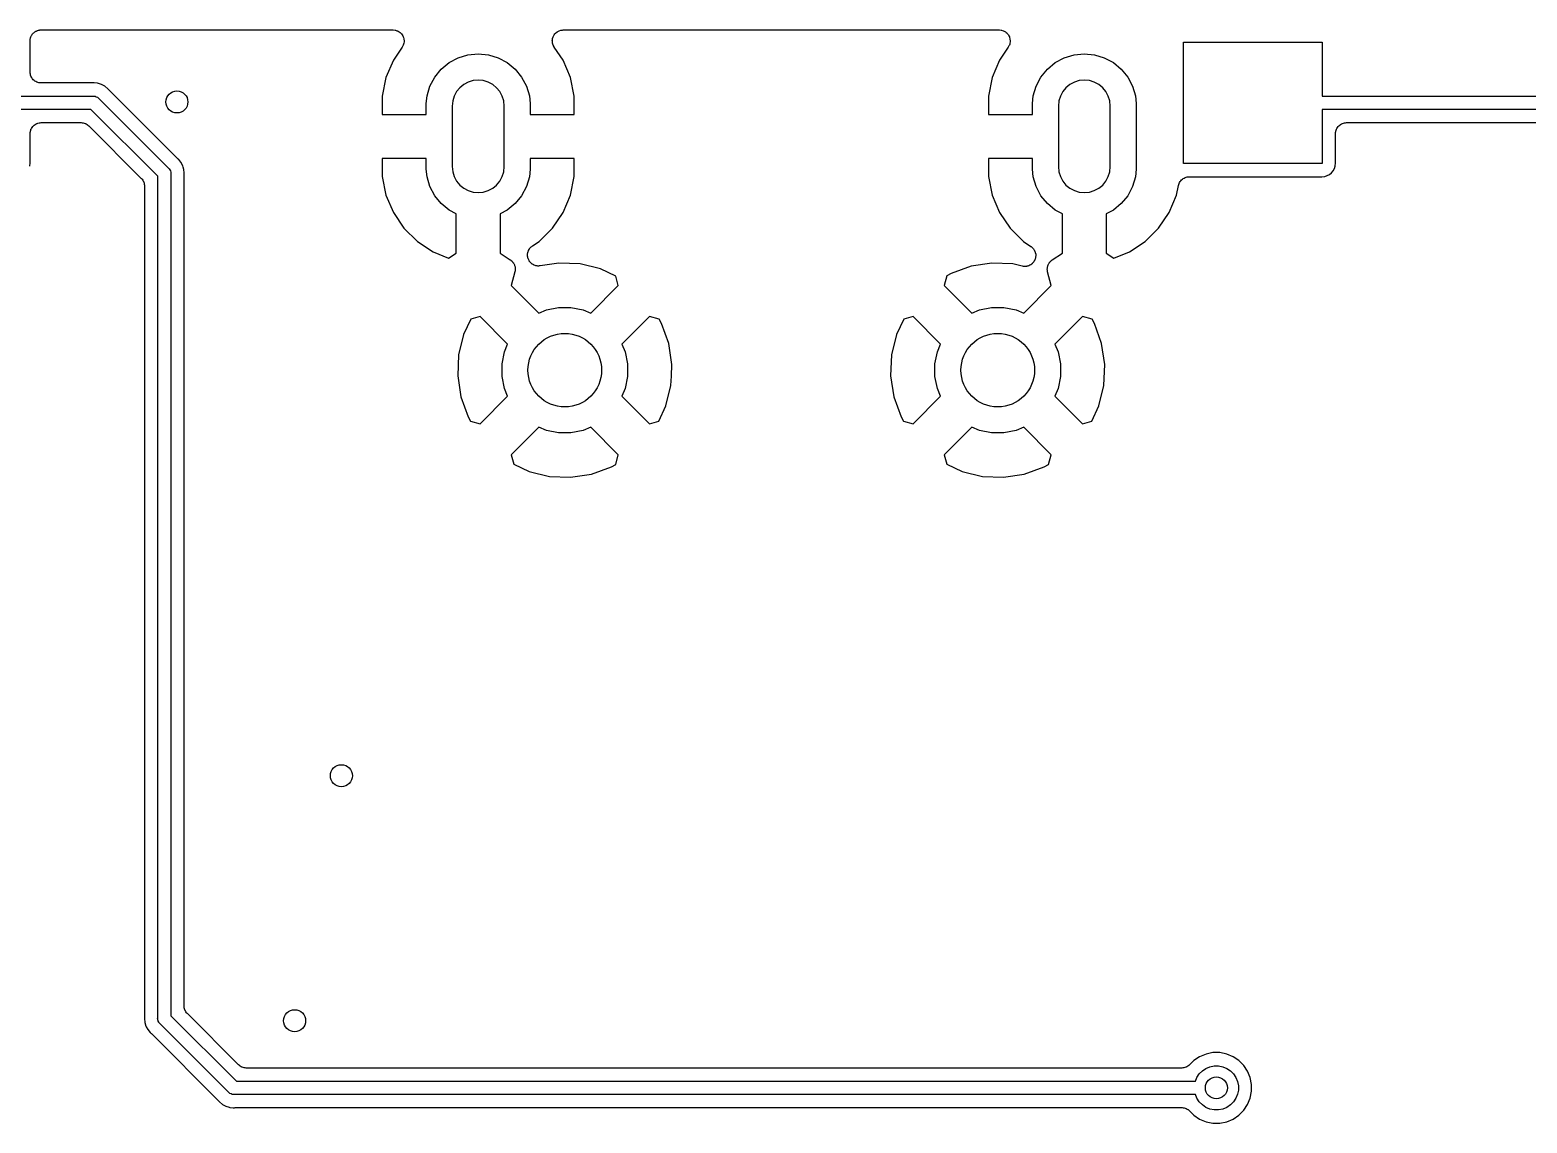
# Model space of a CAD drawing. Extents: x 98.9 to 141.5, y -118.8 to -76.2.
# Drawn here: x 113.4 to 130.69, y -88.83 to -76.21 of the extents above; entities that cross this region are included whole.
import ezdxf

# ---------------------------------------------------------------- set-up
doc = ezdxf.new("R2010")
doc.units = 0
doc.layers.add('BLACK', color=7, linetype='CONTINUOUS')

msp = doc.modelspace()

# ---------------------------------------------------------------- linework, layer by layer
at = {"layer": 'BLACK', "linetype": 'CONTINUOUS'}
for p, q in [((113.433, -76.2501), (113.436, -76.2456)), ((113.436, -76.2456), (113.442, -76.2415)), ((113.442, -76.2415), (113.446, -76.2368)), ((113.446, -76.2368), (113.451, -76.2336)), ((113.451, -76.2336), (113.456, -76.23)), ((113.456, -76.23), (113.462, -76.2269)), ((113.462, -76.2269), (113.467, -76.2232)), ((113.467, -76.2232), (113.472, -76.2211)), ((113.472, -76.2211), (113.478, -76.2183)), ((113.478, -76.2183), (113.484, -76.2164)), ((113.484, -76.2164), (113.49, -76.2139)), ((113.49, -76.2139), (113.496, -76.2129)), ((113.496, -76.2129), (113.501, -76.2112)), ((113.501, -76.2112), (113.508, -76.2105)), ((113.508, -76.2105), (113.514, -76.2093)), ((113.514, -76.2093), (113.52, -76.2093)), ((113.52, -76.2093), (113.526, -76.2088)), ((113.526, -76.2088), (117.592, -76.2088)), ((117.592, -76.2088), (117.594, -76.2088)), ((117.594, -76.2088), (117.615, -76.2112)), ((117.615, -76.2112), (117.618, -76.2115)), ((117.618, -76.2115), (117.618, -76.2115)), ((117.618, -76.2115), (117.618, -76.2115)), ((117.618, -76.2115), (117.636, -76.2173)), ((117.636, -76.2173), (117.642, -76.219)), ((117.642, -76.219), (117.642, -76.219)), ((117.642, -76.219), (117.642, -76.219)), ((117.642, -76.219), (117.651, -76.2241)), ((117.651, -76.2241), (117.663, -76.231)), ((117.663, -76.231), (117.663, -76.231)), ((117.663, -76.231), (117.663, -76.231)), ((117.663, -76.231), (117.672, -76.2385)), ((117.672, -76.2385), (117.682, -76.2469)), ((117.682, -76.2469), (117.682, -76.2469)), ((117.682, -76.2469), (117.682, -76.2469)), ((117.682, -76.2469), (117.689, -76.2555)), ((119.461, -76.2555), (119.469, -76.2456)), ((119.469, -76.2456), (119.488, -76.23)), ((119.488, -76.23), (119.509, -76.219)), ((119.488, -76.23), (119.488, -76.23)), ((119.488, -76.23), (119.488, -76.23)), ((119.509, -76.219), (119.51, -76.2183)), ((119.51, -76.2183), (119.529, -76.2127)), ((119.51, -76.2183), (119.51, -76.2183)), ((119.51, -76.2183), (119.51, -76.2183)), ((119.529, -76.2127), (119.534, -76.2112)), ((119.534, -76.2112), (119.549, -76.2097)), ((119.534, -76.2112), (119.534, -76.2112)), ((119.534, -76.2112), (119.534, -76.2112)), ((119.549, -76.2097), (119.558, -76.2088)), ((119.558, -76.2088), (124.592, -76.2088)), ((124.592, -76.2088), (124.594, -76.2088)), ((124.594, -76.2088), (124.615, -76.2112)), ((124.615, -76.2112), (124.618, -76.2115)), ((124.618, -76.2115), (124.618, -76.2115)), ((124.618, -76.2115), (124.618, -76.2115)), ((124.618, -76.2115), (124.636, -76.2173)), ((124.636, -76.2173), (124.642, -76.219)), ((124.642, -76.219), (124.642, -76.219)), ((124.642, -76.219), (124.642, -76.219)), ((124.642, -76.219), (124.651, -76.2241)), ((124.651, -76.2241), (124.663, -76.231)), ((124.663, -76.231), (124.663, -76.231)), ((124.663, -76.231), (124.663, -76.231)), ((124.663, -76.231), (124.672, -76.2385)), ((124.672, -76.2385), (124.682, -76.2469)), ((124.682, -76.2469), (124.682, -76.2469)), ((124.682, -76.2469), (124.682, -76.2469)), ((124.682, -76.2469), (124.689, -76.2555)), ((113.399, -76.3349), (113.4, -76.3283)), ((113.399, -76.3406), (113.399, -76.3349)), ((113.399, -76.3464), (113.399, -76.3406)), ((113.4, -76.3482), (113.399, -76.3464)), ((113.4, -76.3217), (113.401, -76.316)), ((113.4, -76.3283), (113.4, -76.3217)), ((113.4, -76.3562), (113.4, -76.3482)), ((113.4, -76.6944), (113.4, -76.3562)), ((113.401, -76.316), (113.402, -76.3102)), ((113.402, -76.3102), (113.404, -76.3039)), ((113.404, -76.3039), (113.405, -76.2974)), ((113.405, -76.2974), (113.407, -76.2921)), ((113.407, -76.2921), (113.409, -76.2865)), ((113.409, -76.2865), (113.412, -76.2807)), ((113.412, -76.2807), (113.415, -76.2746)), ((113.415, -76.2746), (113.418, -76.2698)), ((113.418, -76.2698), (113.421, -76.2647)), ((113.421, -76.2647), (113.425, -76.2596)), ((113.425, -76.2596), (113.429, -76.2542)), ((113.429, -76.2542), (113.433, -76.2501)), ((117.697, -76.4068), (117.595, -76.5582)), ((117.689, -76.2555), (117.698, -76.2662)), ((117.705, -76.3929), (117.697, -76.4068)), ((117.698, -76.2662), (117.698, -76.2662)), ((117.698, -76.2662), (117.698, -76.2662)), ((117.698, -76.2662), (117.703, -76.2762)), ((117.703, -76.2762), (117.709, -76.2882)), ((117.709, -76.385), (117.705, -76.3929)), ((117.709, -76.2882), (117.709, -76.2882)), ((117.709, -76.2882), (117.709, -76.2882)), ((117.709, -76.2882), (117.711, -76.2949)), ((117.713, -76.3724), (117.709, -76.385)), ((117.709, -76.385), (117.709, -76.385)), ((117.709, -76.385), (117.709, -76.385)), ((117.711, -76.2949), (117.716, -76.312)), ((117.716, -76.3613), (117.713, -76.3724)), ((117.716, -76.312), (117.719, -76.3366)), ((117.718, -76.3464), (117.716, -76.3613)), ((117.716, -76.3613), (117.716, -76.3613)), ((117.716, -76.3613), (117.716, -76.3613)), ((117.719, -76.3366), (117.718, -76.3464)), ((117.719, -76.3366), (117.719, -76.3366)), ((119.431, -76.3349), (119.432, -76.3234)), ((119.432, -76.3389), (119.431, -76.3349)), ((119.431, -76.3349), (119.431, -76.3349)), ((119.432, -76.3234), (119.434, -76.3102)), ((119.434, -76.3595), (119.432, -76.3389)), ((119.434, -76.3087), (119.441, -76.2882)), ((119.434, -76.3102), (119.434, -76.3087)), ((119.434, -76.3596), (119.434, -76.3595)), ((119.434, -76.3613), (119.434, -76.3596)), ((119.434, -76.3596), (119.434, -76.3596)), ((119.441, -76.3833), (119.434, -76.3613)), ((119.441, -76.2865), (119.448, -76.2745)), ((119.441, -76.2882), (119.441, -76.2865)), ((119.441, -76.2865), (119.441, -76.2865)), ((119.441, -76.2865), (119.441, -76.2865)), ((119.441, -76.385), (119.441, -76.3833)), ((119.441, -76.3833), (119.441, -76.3833)), ((119.441, -76.3833), (119.441, -76.3833)), ((119.452, -76.4053), (119.441, -76.385)), ((119.448, -76.2745), (119.453, -76.2647)), ((119.453, -76.4068), (119.452, -76.4053)), ((119.453, -76.2647), (119.461, -76.2555)), ((119.453, -76.2647), (119.453, -76.2647)), ((119.453, -76.2647), (119.453, -76.2647)), ((119.555, -76.5582), (119.453, -76.4068)), ((124.697, -76.4068), (124.595, -76.5582)), ((124.689, -76.2555), (124.698, -76.2662)), ((124.705, -76.3929), (124.697, -76.4068)), ((124.698, -76.2662), (124.698, -76.2662)), ((124.698, -76.2662), (124.698, -76.2662)), ((124.698, -76.2662), (124.703, -76.2762)), ((124.703, -76.2762), (124.709, -76.2882)), ((124.709, -76.385), (124.705, -76.3929)), ((124.709, -76.2882), (124.709, -76.2882)), ((124.709, -76.2882), (124.709, -76.2882)), ((124.709, -76.2882), (124.711, -76.2949)), ((124.713, -76.3724), (124.709, -76.385)), ((124.709, -76.385), (124.709, -76.385)), ((124.709, -76.385), (124.709, -76.385)), ((124.711, -76.2949), (124.716, -76.312)), ((124.716, -76.3613), (124.713, -76.3724)), ((124.716, -76.312), (124.719, -76.3366)), ((124.718, -76.3464), (124.716, -76.3613)), ((124.716, -76.3613), (124.716, -76.3613)), ((124.716, -76.3613), (124.716, -76.3613)), ((124.719, -76.3366), (124.718, -76.3464)), ((124.719, -76.3366), (124.719, -76.3366)), ((126.722, -77.75), (126.722, -76.35)), ((126.722, -76.35), (128.322, -76.35)), ((128.322, -76.35), (128.322, -76.9738)), ((117.595, -76.5582), (117.51, -76.7596)), ((118.149, -76.6612), (118.24, -76.5862)), ((118.24, -76.5862), (118.344, -76.5305)), ((118.344, -76.5305), (118.457, -76.4962)), ((118.457, -76.4962), (118.575, -76.4846)), ((118.575, -76.4846), (118.693, -76.4962)), ((118.693, -76.4962), (118.806, -76.5305)), ((118.806, -76.5305), (118.91, -76.5862)), ((118.91, -76.5862), (119.001, -76.6612)), ((119.64, -76.7596), (119.555, -76.5582)), ((124.595, -76.5582), (124.51, -76.7596)), ((125.149, -76.6612), (125.24, -76.5862)), ((125.24, -76.5862), (125.344, -76.5305)), ((125.344, -76.5305), (125.457, -76.4962)), ((125.457, -76.4962), (125.575, -76.4846)), ((125.575, -76.4846), (125.693, -76.4962)), ((125.693, -76.4962), (125.806, -76.5305)), ((125.806, -76.5305), (125.91, -76.5862)), ((125.91, -76.5862), (126.001, -76.6612)), ((113.402, -76.7063), (113.4, -76.6944)), ((113.403, -76.7182), (113.402, -76.7063)), ((113.403, -76.7186), (113.403, -76.7182)), ((113.403, -76.7191), (113.403, -76.7186)), ((113.406, -76.7305), (113.403, -76.7191)), ((113.41, -76.742), (113.406, -76.7305)), ((113.41, -76.7424), (113.41, -76.742)), ((113.41, -76.7428), (113.41, -76.7424)), ((113.416, -76.7533), (113.41, -76.7428)), ((113.421, -76.7639), (113.416, -76.7533)), ((113.421, -76.7643), (113.421, -76.7639)), ((113.422, -76.7647), (113.421, -76.7643)), ((113.429, -76.7739), (113.422, -76.7647)), ((117.51, -76.7596), (117.467, -76.9733)), ((118.018, -76.8568), (118.074, -76.7525)), ((118.074, -76.7525), (118.149, -76.6612)), ((119.001, -76.6612), (119.076, -76.7525)), ((119.076, -76.7525), (119.132, -76.8568)), ((119.683, -76.9733), (119.64, -76.7596)), ((124.51, -76.7596), (124.467, -76.9733)), ((125.018, -76.8568), (125.074, -76.7525)), ((125.074, -76.7525), (125.149, -76.6612)), ((126.001, -76.6612), (126.076, -76.7525)), ((126.076, -76.7525), (126.132, -76.8568)), ((113.437, -76.7833), (113.429, -76.7739)), ((113.437, -76.7835), (113.437, -76.7833)), ((113.437, -76.7839), (113.437, -76.7835)), ((113.446, -76.7915), (113.437, -76.7839)), ((113.456, -76.7992), (113.446, -76.7915)), ((113.456, -76.7994), (113.456, -76.7992)), ((113.456, -76.7997), (113.456, -76.7994)), ((113.467, -76.8054), (113.456, -76.7997)), ((113.477, -76.8111), (113.467, -76.8054)), ((113.478, -76.8113), (113.477, -76.8111)), ((113.478, -76.8115), (113.478, -76.8113)), ((113.49, -76.815), (113.478, -76.8115)), ((113.501, -76.8186), (113.49, -76.815)), ((113.501, -76.8187), (113.501, -76.8186)), ((113.502, -76.8188), (113.501, -76.8187)), ((113.514, -76.8201), (113.502, -76.8188)), ((113.526, -76.8214), (113.514, -76.8201)), ((113.527, -76.8214), (113.526, -76.8214)), ((113.526, -76.8214), (113.526, -76.8214)), ((113.526, -76.8214), (113.526, -76.8214)), ((113.526, -76.8214), (113.526, -76.8214)), ((114.118, -76.8214), (113.527, -76.8214)), ((114.123, -76.8209), (114.118, -76.8214)), ((114.128, -76.8209), (114.123, -76.8209)), ((114.13, -76.8208), (114.128, -76.8209)), ((114.135, -76.8203), (114.13, -76.8208)), ((114.14, -76.8208), (114.135, -76.8203)), ((114.18, -76.8247), (114.14, -76.8208)), ((114.14, -76.8208), (114.14, -76.8208)), ((114.223, -76.8378), (114.18, -76.8247)), ((114.263, -76.859), (114.223, -76.8378)), ((114.297, -76.8876), (114.263, -76.859)), ((114.301, -76.8915), (114.297, -76.8876)), ((114.304, -76.8953), (114.301, -76.8915)), ((114.308, -76.8994), (114.304, -76.8953)), ((114.309, -76.9007), (114.308, -76.8994)), ((115.062, -77.6542), (114.309, -76.9007)), ((117.984, -76.9699), (118.018, -76.8568)), ((118.326, -76.9208), (118.298, -76.9727)), ((118.363, -76.8754), (118.326, -76.9208)), ((118.408, -76.8381), (118.363, -76.8754)), ((118.46, -76.8103), (118.408, -76.8381)), ((118.516, -76.7933), (118.46, -76.8103)), ((118.575, -76.7875), (118.516, -76.7933)), ((118.634, -76.7933), (118.575, -76.7875)), ((118.69, -76.8103), (118.634, -76.7933)), ((118.742, -76.8381), (118.69, -76.8103)), ((118.787, -76.8754), (118.742, -76.8381)), ((118.824, -76.9208), (118.787, -76.8754)), ((118.852, -76.9727), (118.824, -76.9208)), ((119.132, -76.8568), (119.166, -76.9699)), ((124.984, -76.9699), (125.018, -76.8568)), ((125.326, -76.9208), (125.298, -76.9727)), ((125.363, -76.8754), (125.326, -76.9208)), ((125.408, -76.8381), (125.363, -76.8754)), ((125.46, -76.8103), (125.408, -76.8381)), ((125.516, -76.7933), (125.46, -76.8103)), ((125.575, -76.7875), (125.516, -76.7933)), ((125.634, -76.7933), (125.575, -76.7875)), ((125.69, -76.8103), (125.634, -76.7933)), ((125.742, -76.8381), (125.69, -76.8103)), ((125.787, -76.8754), (125.742, -76.8381)), ((125.824, -76.9208), (125.787, -76.8754)), ((125.852, -76.9727), (125.824, -76.9208)), ((126.132, -76.8568), (126.166, -76.9699)), ((113.247, -76.9738), (114.131, -76.9738)), ((114.131, -76.9738), (114.135, -76.9734)), ((114.135, -76.9734), (114.139, -76.9738)), ((114.139, -76.9738), (114.139, -76.9738)), ((114.139, -76.9738), (114.15, -76.9749)), ((114.15, -76.9749), (114.164, -76.9793)), ((114.164, -76.9793), (114.178, -76.9863)), ((114.178, -76.9863), (114.189, -76.9959)), ((114.189, -76.9959), (114.192, -76.9988)), ((114.192, -76.9988), (115.001, -77.8085)), ((117.467, -76.9733), (117.467, -77.1835)), ((117.975, -77.058), (117.984, -76.9699)), ((117.975, -77.1835), (117.975, -77.058)), ((118.281, -77.029), (118.275, -77.0875)), ((118.275, -77.0875), (118.275, -77.7875)), ((118.298, -76.9727), (118.281, -77.029)), ((118.869, -77.029), (118.852, -76.9727)), ((118.875, -77.0875), (118.869, -77.029)), ((118.875, -77.7875), (118.875, -77.0875)), ((119.166, -76.9699), (119.175, -77.058)), ((119.175, -77.058), (119.175, -77.1835)), ((119.683, -77.1835), (119.683, -76.9733)), ((124.467, -76.9733), (124.467, -77.1835)), ((124.975, -77.058), (124.984, -76.9699)), ((124.975, -77.1835), (124.975, -77.058)), ((125.281, -77.029), (125.275, -77.0875)), ((125.275, -77.0875), (125.275, -77.7875)), ((125.298, -76.9727), (125.281, -77.029)), ((125.869, -77.029), (125.852, -76.9727)), ((125.875, -77.0875), (125.869, -77.029)), ((125.875, -77.7875), (125.875, -77.0875)), ((126.166, -76.9699), (126.175, -77.058)), ((126.175, -77.058), (126.175, -77.817)), ((128.322, -76.9738), (133.922, -76.9738)), ((114.103, -77.1262), (113.247, -77.1262)), ((113.48, -77.2878), (113.491, -77.2845)), ((113.491, -77.2845), (113.503, -77.281)), ((113.503, -77.281), (113.504, -77.2809)), ((113.503, -77.281), (113.503, -77.281)), ((113.504, -77.2809), (113.515, -77.2798)), ((113.515, -77.2798), (113.527, -77.2786)), ((113.527, -77.2786), (113.988, -77.2786)), ((113.988, -77.2786), (113.988, -77.2786)), ((113.988, -77.2786), (113.988, -77.2786)), ((113.988, -77.2786), (113.988, -77.2786)), ((113.988, -77.2786), (113.989, -77.2786)), ((113.989, -77.2786), (114.001, -77.2799)), ((114.001, -77.2799), (114.013, -77.2811)), ((114.013, -77.2811), (114.013, -77.2813)), ((114.013, -77.2813), (114.014, -77.2814)), ((114.014, -77.2814), (114.025, -77.2849)), ((114.025, -77.2849), (114.037, -77.2884)), ((114.874, -77.8966), (114.103, -77.1262)), ((117.467, -77.1835), (117.975, -77.1835)), ((119.175, -77.1835), (119.683, -77.1835)), ((124.467, -77.1835), (124.975, -77.1835)), ((133.922, -77.1262), (128.322, -77.1262)), ((128.322, -77.1262), (128.322, -77.75)), ((128.556, -77.2878), (128.567, -77.2845)), ((128.567, -77.2845), (128.578, -77.281)), ((128.578, -77.281), (128.579, -77.281)), ((128.579, -77.2809), (128.591, -77.2798)), ((128.579, -77.281), (128.579, -77.2809)), ((128.591, -77.2798), (128.603, -77.2786)), ((128.603, -77.2786), (133.642, -77.2786)), ((113.4, -77.4038), (113.402, -77.3919)), ((113.4, -77.4047), (113.4, -77.4038)), ((113.4, -77.4056), (113.4, -77.4047)), ((113.4, -77.4047), (113.4, -77.4047)), ((113.4, -77.4047), (113.4, -77.4047)), ((113.4, -77.7438), (113.4, -77.4056)), ((113.402, -77.3919), (113.403, -77.3801)), ((113.403, -77.3792), (113.407, -77.3678)), ((113.403, -77.3796), (113.403, -77.3792)), ((113.403, -77.3801), (113.403, -77.3796)), ((113.407, -77.3678), (113.41, -77.3564)), ((113.41, -77.356), (113.411, -77.3556)), ((113.41, -77.3564), (113.41, -77.356)), ((113.411, -77.3556), (113.416, -77.3451)), ((113.416, -77.3451), (113.422, -77.3346)), ((113.422, -77.3342), (113.423, -77.3338)), ((113.422, -77.3346), (113.422, -77.3342)), ((113.423, -77.3338), (113.43, -77.3247)), ((113.43, -77.3247), (113.438, -77.3155)), ((113.438, -77.3149), (113.448, -77.3074)), ((113.438, -77.3152), (113.438, -77.3149)), ((113.438, -77.3155), (113.438, -77.3152)), ((113.448, -77.3074), (113.457, -77.2998)), ((113.457, -77.2996), (113.458, -77.2993)), ((113.457, -77.2998), (113.457, -77.2996)), ((113.458, -77.2993), (113.468, -77.2938)), ((113.468, -77.2938), (113.479, -77.2882)), ((113.479, -77.2881), (113.48, -77.2878)), ((113.479, -77.2882), (113.479, -77.2881)), ((114.037, -77.2884), (114.037, -77.2887)), ((114.037, -77.2887), (114.038, -77.2889)), ((114.038, -77.2889), (114.048, -77.2945)), ((114.048, -77.2945), (114.058, -77.3001)), ((114.058, -77.3001), (114.059, -77.3005)), ((114.059, -77.3005), (114.059, -77.3008)), ((114.059, -77.3008), (114.068, -77.3084)), ((114.068, -77.3084), (114.078, -77.3158)), ((114.078, -77.3158), (114.684, -77.9225)), ((128.476, -77.4038), (128.477, -77.3919)), ((128.476, -77.4047), (128.476, -77.4038)), ((128.476, -77.4056), (128.476, -77.4047)), ((128.476, -77.4047), (128.476, -77.4047)), ((128.476, -77.4047), (128.476, -77.4047)), ((128.476, -77.7438), (128.476, -77.4056)), ((128.477, -77.3919), (128.479, -77.3801)), ((128.479, -77.3792), (128.483, -77.3678)), ((128.479, -77.3796), (128.479, -77.3792)), ((128.479, -77.3801), (128.479, -77.3796)), ((128.483, -77.3678), (128.486, -77.3564)), ((128.486, -77.3556), (128.492, -77.3451)), ((128.486, -77.356), (128.486, -77.3556)), ((128.486, -77.3564), (128.486, -77.356)), ((128.492, -77.3451), (128.498, -77.3346)), ((128.498, -77.3338), (128.506, -77.3247)), ((128.498, -77.3342), (128.498, -77.3338)), ((128.498, -77.3346), (128.498, -77.3342)), ((128.506, -77.3247), (128.514, -77.3155)), ((128.514, -77.3149), (128.524, -77.3074)), ((128.514, -77.3152), (128.514, -77.3149)), ((128.514, -77.3155), (128.514, -77.3152)), ((128.524, -77.3074), (128.533, -77.2998)), ((128.533, -77.2996), (128.534, -77.2993)), ((128.533, -77.2998), (128.533, -77.2996)), ((128.534, -77.2993), (128.544, -77.2938)), ((128.544, -77.2938), (128.555, -77.2882)), ((128.555, -77.2881), (128.556, -77.2878)), ((128.555, -77.2882), (128.555, -77.2881)), ((113.397, -77.7799), (113.4, -77.7438)), ((115.063, -77.6543), (115.062, -77.6542)), ((115.099, -77.691), (115.063, -77.6543)), ((115.103, -77.6944), (115.099, -77.691)), ((115.107, -77.6983), (115.103, -77.6944)), ((115.109, -77.6994), (115.107, -77.6983)), ((115.112, -77.7026), (115.109, -77.6994)), ((115.116, -77.7065), (115.112, -77.7026)), ((115.141, -77.7374), (115.116, -77.7065)), ((115.116, -77.7065), (115.116, -77.7065)), ((115.162, -77.7771), (115.141, -77.7374)), ((115.167, -77.793), (115.162, -77.7771)), ((115.167, -77.7931), (115.167, -77.793)), ((115.175, -77.8202), (115.167, -77.7931)), ((117.467, -77.6915), (117.467, -77.9017)), ((117.975, -77.6915), (117.467, -77.6915)), ((117.975, -77.817), (117.975, -77.6915)), ((118.275, -77.7875), (118.281, -77.846)), ((118.869, -77.846), (118.875, -77.7875)), ((119.175, -77.6915), (119.175, -77.817)), ((119.683, -77.6915), (119.175, -77.6915)), ((119.683, -77.9017), (119.683, -77.6915)), ((124.467, -77.6915), (124.467, -77.9017)), ((124.975, -77.6915), (124.467, -77.6915)), ((124.975, -77.817), (124.975, -77.6915)), ((125.275, -77.7875), (125.281, -77.846)), ((125.869, -77.846), (125.875, -77.7875)), ((128.322, -77.75), (126.722, -77.75)), ((128.464, -77.8086), (128.473, -77.7799)), ((128.473, -77.7799), (128.476, -77.7438)), ((114.684, -77.9225), (114.684, -77.9228)), ((114.684, -77.9228), (114.685, -77.9228)), ((114.685, -77.9228), (114.685, -77.9228)), ((114.685, -77.9228), (114.685, -77.9238)), ((114.685, -77.9238), (114.693, -77.9329)), ((114.693, -77.9329), (114.7, -77.942)), ((114.7, -77.942), (114.7, -77.9426)), ((114.7, -77.9426), (114.701, -77.9431)), ((114.701, -77.9431), (114.706, -77.9536)), ((114.706, -77.9536), (114.712, -77.9639)), ((114.712, -77.9639), (114.712, -77.9645)), ((114.712, -77.9645), (114.712, -77.9651)), ((114.712, -77.9651), (114.716, -77.9764)), ((114.716, -77.9764), (114.719, -77.9876)), ((114.874, -82.4963), (114.874, -77.8966)), ((115.001, -77.8085), (115.004, -77.8109)), ((115.004, -77.8109), (115.014, -77.8225)), ((115.014, -77.8225), (115.021, -77.8357)), ((115.021, -77.8357), (115.025, -77.8501)), ((115.025, -77.8501), (115.026, -77.8604)), ((115.026, -77.8604), (115.027, -77.865)), ((115.027, -77.865), (115.026, -77.8687)), ((115.026, -77.8687), (115.026, -87.5934)), ((115.179, -77.8599), (115.175, -77.8202)), ((115.179, -77.86), (115.179, -77.8599)), ((115.18, -77.865), (115.179, -77.86)), ((115.179, -77.87), (115.18, -77.865)), ((115.179, -77.8754), (115.179, -77.87)), ((115.179, -77.8807), (115.179, -77.8754)), ((115.179, -77.8825), (115.179, -77.8807)), ((115.179, -87.4777), (115.179, -77.8825)), ((117.467, -77.9017), (117.51, -78.1154)), ((117.984, -77.9051), (117.975, -77.817)), ((118.018, -78.0182), (117.984, -77.9051)), ((118.281, -77.846), (118.298, -77.9023)), ((118.298, -77.9023), (118.326, -77.9542)), ((118.326, -77.9542), (118.363, -77.9996)), ((118.787, -77.9996), (118.824, -77.9542)), ((118.824, -77.9542), (118.852, -77.9023)), ((118.852, -77.9023), (118.869, -77.846)), ((119.166, -77.9051), (119.132, -78.0182)), ((119.175, -77.817), (119.166, -77.9051)), ((119.64, -78.1154), (119.683, -77.9017)), ((124.467, -77.9017), (124.51, -78.1154)), ((124.984, -77.9051), (124.975, -77.817)), ((125.018, -78.0182), (124.984, -77.9051)), ((125.281, -77.846), (125.298, -77.9023)), ((125.298, -77.9023), (125.326, -77.9542)), ((125.326, -77.9542), (125.363, -77.9996)), ((125.787, -77.9996), (125.824, -77.9542)), ((125.824, -77.9542), (125.852, -77.9023)), ((125.852, -77.9023), (125.869, -77.846)), ((126.166, -77.9051), (126.132, -78.0182)), ((126.175, -77.817), (126.166, -77.9051)), ((126.67, -77.9801), (126.676, -77.9699)), ((126.676, -77.9699), (126.681, -77.9597)), ((126.681, -77.9597), (126.682, -77.9591)), ((126.682, -77.9585), (126.689, -77.9496)), ((126.682, -77.9591), (126.682, -77.9585)), ((126.689, -77.9496), (126.697, -77.9406)), ((126.697, -77.9401), (126.698, -77.9396)), ((126.697, -77.9406), (126.697, -77.9401)), ((126.698, -77.9396), (126.707, -77.9323)), ((126.707, -77.9323), (126.716, -77.925)), ((126.716, -77.925), (126.717, -77.9246)), ((126.717, -77.9241), (126.728, -77.9188)), ((126.717, -77.9246), (126.717, -77.9241)), ((126.728, -77.9188), (126.738, -77.9133)), ((126.738, -77.9133), (126.739, -77.9131)), ((126.739, -77.9128), (126.751, -77.9095)), ((126.739, -77.9131), (126.739, -77.9128)), ((126.751, -77.9095), (126.762, -77.9062)), ((126.762, -77.9061), (126.763, -77.9059)), ((126.762, -77.9062), (126.762, -77.9061)), ((126.763, -77.9059), (126.775, -77.9049)), ((126.775, -77.9049), (126.786, -77.9038)), ((126.786, -77.9038), (128.316, -77.9038)), ((128.316, -77.9038), (128.352, -77.9002)), ((128.352, -77.9002), (128.381, -77.8915)), ((128.381, -77.8915), (128.407, -77.8773)), ((128.407, -77.8773), (128.431, -77.8583)), ((128.431, -77.8583), (128.45, -77.8351)), ((128.45, -77.8351), (128.464, -77.8086)), ((114.719, -77.9876), (114.719, -77.9883)), ((114.719, -77.9883), (114.719, -77.9889)), ((114.719, -77.9889), (114.72, -78.0006)), ((114.72, -78.0006), (114.721, -78.0123)), ((114.721, -78.0123), (114.721, -82.4825)), ((117.51, -78.1154), (117.595, -78.3168)), ((118.074, -78.1225), (118.018, -78.0182)), ((118.149, -78.2138), (118.074, -78.1225)), ((118.363, -77.9996), (118.408, -78.0369)), ((118.408, -78.0369), (118.46, -78.0647)), ((118.46, -78.0647), (118.516, -78.0817)), ((118.516, -78.0817), (118.575, -78.0875)), ((118.575, -78.0875), (118.634, -78.0817)), ((118.634, -78.0817), (118.69, -78.0647)), ((118.69, -78.0647), (118.742, -78.0369)), ((118.742, -78.0369), (118.787, -77.9996)), ((119.076, -78.1225), (119.001, -78.2138)), ((119.132, -78.0182), (119.076, -78.1225)), ((119.555, -78.3168), (119.64, -78.1154)), ((124.51, -78.1154), (124.595, -78.3168)), ((125.074, -78.1225), (125.018, -78.0182)), ((125.149, -78.2138), (125.074, -78.1225)), ((125.363, -77.9996), (125.408, -78.0369)), ((125.408, -78.0369), (125.46, -78.0647)), ((125.46, -78.0647), (125.516, -78.0817)), ((125.516, -78.0817), (125.575, -78.0875)), ((125.575, -78.0875), (125.634, -78.0817)), ((125.634, -78.0817), (125.69, -78.0647)), ((125.69, -78.0647), (125.742, -78.0369)), ((125.742, -78.0369), (125.787, -77.9996)), ((126.076, -78.1225), (126.001, -78.2138)), ((126.132, -78.0182), (126.076, -78.1225)), ((126.555, -78.3168), (126.64, -78.1154)), ((126.64, -78.1154), (126.662, -78.0054)), ((126.662, -78.0037), (126.666, -77.9926)), ((126.662, -78.0052), (126.662, -78.0037)), ((126.662, -78.0054), (126.662, -78.0052)), ((126.662, -78.0052), (126.662, -78.0052)), ((126.662, -78.0052), (126.662, -78.0052)), ((126.666, -77.9926), (126.669, -77.9815)), ((126.669, -77.9815), (126.67, -77.9809)), ((126.67, -77.9809), (126.67, -77.9801)), ((117.595, -78.3168), (117.717, -78.4978)), ((118.24, -78.2888), (118.149, -78.2138)), ((118.321, -78.3321), (118.24, -78.2888)), ((118.91, -78.2888), (118.829, -78.3321)), ((119.001, -78.2138), (118.91, -78.2888)), ((119.433, -78.4978), (119.555, -78.3168)), ((124.595, -78.3168), (124.717, -78.4978)), ((125.24, -78.2888), (125.149, -78.2138)), ((125.321, -78.3321), (125.24, -78.2888)), ((125.91, -78.2888), (125.829, -78.3321)), ((126.001, -78.2138), (125.91, -78.2888)), ((126.433, -78.4978), (126.555, -78.3168)), ((118.321, -78.7876), (118.321, -78.3321)), ((118.829, -78.3321), (118.829, -78.7876)), ((125.321, -78.7876), (125.321, -78.3321)), ((125.829, -78.3321), (125.829, -78.7876)), ((117.717, -78.4978), (117.872, -78.6516)), ((117.872, -78.6516), (118.054, -78.7721)), ((119.201, -78.7022), (119.278, -78.6516)), ((119.278, -78.6516), (119.433, -78.4978)), ((124.717, -78.4978), (124.872, -78.6516)), ((124.872, -78.6516), (124.957, -78.7078)), ((126.096, -78.7721), (126.278, -78.6516)), ((126.278, -78.6516), (126.433, -78.4978)), ((118.054, -78.7721), (118.233, -78.8452)), ((118.233, -78.8452), (118.321, -78.7876)), ((118.829, -78.7876), (118.945, -78.8637)), ((119.145, -78.8017), (119.146, -78.7921)), ((119.145, -78.8044), (119.145, -78.8017)), ((119.145, -78.807), (119.145, -78.8044)), ((119.145, -78.8167), (119.145, -78.807)), ((119.146, -78.8265), (119.145, -78.8167)), ((119.146, -78.7921), (119.147, -78.7824)), ((119.147, -78.8291), (119.146, -78.8265)), ((119.147, -78.7824), (119.148, -78.7798)), ((119.147, -78.8317), (119.147, -78.8291)), ((119.15, -78.8411), (119.147, -78.8317)), ((119.148, -78.7772), (119.152, -78.768)), ((119.148, -78.7798), (119.148, -78.7772)), ((119.152, -78.8505), (119.15, -78.8411)), ((119.152, -78.768), (119.155, -78.7587)), ((119.155, -78.7587), (119.156, -78.7564)), ((119.156, -78.7564), (119.157, -78.7539)), ((119.157, -78.7539), (119.162, -78.7455)), ((119.162, -78.7455), (119.166, -78.7369)), ((119.166, -78.7369), (119.168, -78.7349)), ((119.168, -78.7349), (119.169, -78.7326)), ((119.169, -78.7326), (119.176, -78.7253)), ((119.176, -78.7253), (119.182, -78.7178)), ((119.182, -78.7178), (119.184, -78.7162)), ((119.184, -78.7162), (119.186, -78.7142)), ((119.186, -78.7142), (119.194, -78.7084)), ((119.194, -78.7084), (119.201, -78.7022)), ((124.957, -78.7078), (124.958, -78.7088)), ((124.958, -78.7088), (124.961, -78.7107)), ((124.961, -78.7107), (124.963, -78.7122)), ((124.963, -78.7122), (124.97, -78.7186)), ((124.97, -78.7186), (124.977, -78.7247)), ((124.977, -78.7247), (124.979, -78.727)), ((124.979, -78.727), (124.981, -78.729)), ((124.981, -78.729), (124.987, -78.7366)), ((124.987, -78.7366), (124.993, -78.744)), ((124.993, -78.744), (124.994, -78.7466)), ((124.994, -78.7466), (124.996, -78.749)), ((124.996, -78.749), (125, -78.7576)), ((125, -78.7576), (125.005, -78.7659)), ((125.005, -78.7659), (125.005, -78.7688)), ((125.005, -78.7688), (125.007, -78.7715)), ((125.007, -78.7715), (125.009, -78.7806)), ((125.009, -78.7806), (125.012, -78.7897)), ((125.011, -78.839), (125.01, -78.8419)), ((125.01, -78.8419), (125.01, -78.8448)), ((125.012, -78.8296), (125.011, -78.839)), ((125.012, -78.7897), (125.012, -78.7926)), ((125.012, -78.7926), (125.013, -78.7955)), ((125.014, -78.8203), (125.012, -78.8296)), ((125.013, -78.7955), (125.013, -78.805)), ((125.013, -78.805), (125.014, -78.8143)), ((125.014, -78.8143), (125.014, -78.8173)), ((125.014, -78.8173), (125.014, -78.8203)), ((125.205, -78.8637), (125.321, -78.7876)), ((125.829, -78.7876), (125.917, -78.8452)), ((125.917, -78.8452), (126.096, -78.7721)), ((118.945, -78.8637), (118.947, -78.8647)), ((118.947, -78.8647), (118.95, -78.8673)), ((118.95, -78.8673), (118.953, -78.8694)), ((118.953, -78.8694), (118.959, -78.8751)), ((118.999, -79.0025), (118.957, -79.1602)), ((118.959, -78.8751), (118.966, -78.8805)), ((118.966, -78.8805), (118.969, -78.8836)), ((118.969, -78.8836), (118.971, -78.8864)), ((118.971, -78.8864), (118.976, -78.8932)), ((118.976, -78.8932), (118.982, -78.8997)), ((118.982, -78.8997), (118.984, -78.9033)), ((118.984, -78.9033), (118.986, -78.9065)), ((118.986, -78.9065), (118.989, -78.9142)), ((118.989, -78.9142), (118.993, -78.9216)), ((118.993, -78.9216), (118.994, -78.9254)), ((118.994, -78.9254), (118.996, -78.9291)), ((118.996, -78.9291), (118.998, -78.9373)), ((118.998, -78.9373), (119, -78.9453)), ((119, -78.9947), (118.999, -78.9985)), ((118.999, -78.9985), (118.999, -79.0025)), ((119, -78.9453), (119.001, -78.9493)), ((119.001, -78.9863), (119, -78.9947)), ((119.001, -78.9493), (119.002, -78.9532)), ((119.003, -78.978), (119.001, -78.9863)), ((119.002, -78.9532), (119.002, -78.9616)), ((119.002, -78.9616), (119.003, -78.97)), ((119.003, -78.97), (119.002, -78.974)), ((119.002, -78.974), (119.003, -78.978)), ((119.153, -78.8529), (119.152, -78.8505)), ((119.154, -78.8555), (119.153, -78.8529)), ((119.158, -78.8641), (119.154, -78.8555)), ((119.162, -78.873), (119.158, -78.8641)), ((119.164, -78.8751), (119.162, -78.873)), ((119.165, -78.8775), (119.164, -78.8751)), ((119.171, -78.8851), (119.165, -78.8775)), ((119.177, -78.8929), (119.171, -78.8851)), ((119.179, -78.8947), (119.177, -78.8929)), ((119.181, -78.8968), (119.179, -78.8947)), ((119.188, -78.9031), (119.181, -78.8968)), ((119.195, -78.9097), (119.188, -78.9031)), ((119.198, -78.9111), (119.195, -78.9097)), ((119.2, -78.9128), (119.198, -78.9111)), ((119.208, -78.9175), (119.2, -78.9128)), ((119.216, -78.9226), (119.208, -78.9175)), ((119.219, -78.9235), (119.216, -78.9226)), ((119.221, -78.9248), (119.219, -78.9235)), ((119.231, -78.9277), (119.221, -78.9248)), ((119.24, -78.9311), (119.231, -78.9277)), ((119.242, -78.9315), (119.24, -78.9311)), ((119.245, -78.9323), (119.242, -78.9315)), ((119.255, -78.9334), (119.245, -78.9323)), ((119.264, -78.9349), (119.255, -78.9334)), ((119.267, -78.9348), (119.264, -78.9349)), ((119.27, -78.9351), (119.267, -78.9348)), ((119.279, -78.9343), (119.27, -78.9351)), ((119.289, -78.9339), (119.279, -78.9343)), ((119.291, -78.9337), (119.289, -78.9339)), ((119.508, -78.9003), (119.291, -78.9337)), ((119.751, -78.9111), (119.508, -78.9003)), ((119.987, -78.969), (119.751, -78.9111)), ((120.164, -79.052), (119.987, -78.969)), ((124.268, -78.9371), (124.037, -79.0212)), ((124.508, -78.9003), (124.268, -78.9371)), ((124.751, -78.9111), (124.508, -78.9003)), ((124.857, -78.937), (124.751, -78.9111)), ((124.86, -78.9374), (124.857, -78.937)), ((124.862, -78.9383), (124.86, -78.9374)), ((124.872, -78.9392), (124.862, -78.9383)), ((124.881, -78.9405), (124.872, -78.9392)), ((124.884, -78.9404), (124.881, -78.9405)), ((124.887, -78.9407), (124.884, -78.9404)), ((124.896, -78.9397), (124.887, -78.9407)), ((124.906, -78.9392), (124.896, -78.9397)), ((124.909, -78.9385), (124.906, -78.9392)), ((124.912, -78.9382), (124.909, -78.9385)), ((124.921, -78.9355), (124.912, -78.9382)), ((124.93, -78.9332), (124.921, -78.9355)), ((124.933, -78.9319), (124.93, -78.9332)), ((124.935, -78.931), (124.933, -78.9319)), ((124.944, -78.9266), (124.935, -78.931)), ((124.952, -78.9225), (124.944, -78.9266)), ((124.955, -78.9207), (124.952, -78.9225)), ((124.957, -78.9193), (124.955, -78.9207)), ((124.965, -78.9134), (124.957, -78.9193)), ((124.972, -78.9077), (124.965, -78.9134)), ((124.974, -78.9055), (124.972, -78.9077)), ((124.976, -78.9036), (124.974, -78.9055)), ((124.982, -78.8964), (124.976, -78.9036)), ((124.989, -78.8894), (124.982, -78.8964)), ((124.99, -78.8868), (124.989, -78.8894)), ((124.992, -78.8845), (124.99, -78.8868)), ((124.997, -78.8762), (124.992, -78.8845)), ((125.002, -78.8681), (124.997, -78.8762)), ((125.003, -78.8653), (125.002, -78.8681)), ((125.004, -78.8627), (125.003, -78.8653)), ((125.007, -78.8537), (125.004, -78.8627)), ((125.01, -78.8448), (125.007, -78.8537)), ((125.147, -78.9682), (125.148, -78.9599)), ((125.147, -78.9722), (125.147, -78.9682)), ((125.147, -78.9762), (125.147, -78.9722)), ((125.149, -78.9845), (125.147, -78.9762)), ((125.148, -78.9515), (125.149, -78.9476)), ((125.148, -78.9599), (125.148, -78.9515)), ((125.149, -78.9476), (125.15, -78.9436)), ((125.149, -78.9929), (125.149, -78.9845)), ((125.15, -78.9968), (125.149, -78.9929)), ((125.15, -78.9436), (125.152, -78.9356)), ((125.151, -79.0008), (125.15, -78.9968)), ((125.151, -79.0025), (125.151, -79.0008)), ((125.193, -79.1602), (125.151, -79.0025)), ((125.152, -78.9356), (125.154, -78.9274)), ((125.154, -78.9274), (125.156, -78.9238)), ((125.156, -78.9238), (125.157, -78.92)), ((125.157, -78.92), (125.161, -78.9126)), ((125.161, -78.9126), (125.165, -78.905)), ((125.165, -78.905), (125.167, -78.9018)), ((125.167, -78.9018), (125.169, -78.8983)), ((125.169, -78.8983), (125.175, -78.8918)), ((125.175, -78.8918), (125.18, -78.885)), ((125.18, -78.885), (125.183, -78.8823)), ((125.183, -78.8823), (125.185, -78.8793)), ((125.185, -78.8793), (125.192, -78.874)), ((125.192, -78.874), (125.198, -78.8683)), ((125.198, -78.8683), (125.201, -78.8662)), ((125.201, -78.8662), (125.205, -78.8637)), ((118.957, -79.1602), (119.274, -79.4774)), ((119.876, -79.4774), (120.193, -79.1602)), ((120.193, -79.1602), (120.164, -79.052)), ((123.987, -79.048), (123.957, -79.1602)), ((123.957, -79.1602), (124.274, -79.4774)), ((124.037, -79.0212), (123.987, -79.048)), ((124.876, -79.4774), (125.193, -79.1602)), ((118.598, -79.5194), (118.489, -79.5481)), ((118.915, -79.8366), (118.598, -79.5194)), ((119.274, -79.4774), (119.364, -79.4404)), ((119.364, -79.4404), (119.504, -79.4125)), ((119.504, -79.4125), (119.646, -79.4125)), ((119.646, -79.4125), (119.786, -79.4404)), ((119.786, -79.4404), (119.876, -79.4774)), ((120.552, -79.5194), (120.235, -79.8366)), ((120.665, -79.5491), (120.552, -79.5194)), ((123.598, -79.5194), (123.489, -79.5481)), ((123.915, -79.8366), (123.598, -79.5194)), ((124.274, -79.4774), (124.364, -79.4404)), ((124.364, -79.4404), (124.504, -79.4125)), ((124.504, -79.4125), (124.646, -79.4125)), ((124.646, -79.4125), (124.786, -79.4404)), ((124.786, -79.4404), (124.876, -79.4774)), ((125.552, -79.5194), (125.235, -79.8366)), ((125.665, -79.5491), (125.552, -79.5194)), ((118.489, -79.5481), (118.407, -79.7256)), ((120.691, -79.5993), (120.665, -79.5491)), ((120.775, -79.8308), (120.691, -79.5993)), ((123.489, -79.5481), (123.407, -79.7256)), ((125.691, -79.5993), (125.665, -79.5491)), ((125.775, -79.8308), (125.691, -79.5993)), ((118.407, -79.7256), (118.349, -79.9615)), ((118.878, -79.926), (118.915, -79.8366)), ((120.235, -79.8366), (120.272, -79.926)), ((120.812, -80.0709), (120.775, -79.8308)), ((123.407, -79.7256), (123.349, -79.9615)), ((123.878, -79.926), (123.915, -79.8366)), ((125.235, -79.8366), (125.272, -79.926)), ((125.812, -80.0709), (125.775, -79.8308)), ((118.349, -79.9615), (118.338, -80.2041)), ((118.85, -80.0661), (118.878, -79.926)), ((120.272, -79.926), (120.3, -80.0661)), ((123.349, -79.9615), (123.338, -80.2041)), ((123.85, -80.0661), (123.878, -79.926)), ((125.272, -79.926), (125.3, -80.0661)), ((118.338, -80.2041), (118.375, -80.4442)), ((118.85, -80.2089), (118.85, -80.0661)), ((118.878, -80.349), (118.85, -80.2089)), ((120.3, -80.2089), (120.272, -80.349)), ((120.3, -80.0661), (120.3, -80.2089)), ((120.801, -80.3135), (120.806, -80.2053)), ((120.806, -80.2053), (120.812, -80.0709)), ((120.806, -80.2053), (120.806, -80.2053)), ((123.338, -80.2041), (123.375, -80.4442)), ((123.85, -80.2089), (123.85, -80.0661)), ((123.878, -80.349), (123.85, -80.2089)), ((125.3, -80.2089), (125.272, -80.349)), ((125.3, -80.0661), (125.3, -80.2089)), ((125.801, -80.3135), (125.812, -80.0709)), ((118.915, -80.4384), (118.878, -80.349)), ((120.272, -80.349), (120.235, -80.4384)), ((120.743, -80.5494), (120.801, -80.3135)), ((123.915, -80.4384), (123.878, -80.349)), ((125.272, -80.349), (125.235, -80.4384)), ((125.743, -80.5494), (125.801, -80.3135)), ((118.375, -80.4442), (118.459, -80.6757)), ((118.598, -80.7556), (118.915, -80.4384)), ((120.235, -80.4384), (120.552, -80.7556)), ((120.661, -80.7269), (120.743, -80.5494)), ((123.375, -80.4442), (123.459, -80.6757)), ((123.598, -80.7556), (123.915, -80.4384)), ((125.235, -80.4384), (125.552, -80.7556)), ((125.661, -80.7269), (125.743, -80.5494)), ((118.459, -80.6757), (118.485, -80.7259)), ((118.485, -80.7259), (118.598, -80.7556)), ((120.552, -80.7556), (120.661, -80.7269)), ((123.459, -80.6757), (123.485, -80.7259)), ((123.485, -80.7259), (123.598, -80.7556)), ((125.552, -80.7556), (125.661, -80.7269)), ((119.274, -80.7976), (118.957, -81.1148)), ((119.364, -80.8346), (119.274, -80.7976)), ((119.504, -80.8625), (119.364, -80.8346)), ((119.646, -80.8625), (119.504, -80.8625)), ((119.786, -80.8346), (119.646, -80.8625)), ((119.876, -80.7976), (119.786, -80.8346)), ((120.193, -81.1148), (119.876, -80.7976)), ((124.274, -80.7976), (123.957, -81.1148)), ((124.364, -80.8346), (124.274, -80.7976)), ((124.504, -80.8625), (124.364, -80.8346)), ((124.646, -80.8625), (124.504, -80.8625)), ((124.786, -80.8346), (124.646, -80.8625)), ((124.876, -80.7976), (124.786, -80.8346)), ((125.193, -81.1148), (124.876, -80.7976)), ((118.957, -81.1148), (118.986, -81.223)), ((118.986, -81.223), (119.163, -81.306)), ((119.882, -81.3379), (120.113, -81.2538)), ((120.113, -81.2538), (120.163, -81.227)), ((120.163, -81.227), (120.193, -81.1148)), ((123.957, -81.1148), (123.986, -81.223)), ((123.986, -81.223), (124.163, -81.306)), ((124.882, -81.3379), (125.113, -81.2538)), ((125.113, -81.2538), (125.163, -81.227)), ((125.163, -81.227), (125.193, -81.1148)), ((119.163, -81.306), (119.399, -81.3639)), ((119.399, -81.3639), (119.642, -81.3747)), ((119.642, -81.3747), (119.882, -81.3379)), ((124.163, -81.306), (124.399, -81.3639)), ((124.399, -81.3639), (124.642, -81.3747)), ((124.642, -81.3747), (124.882, -81.3379)), ((114.721, -82.4825), (114.721, -82.4826)), ((114.721, -82.4826), (114.721, -87.6075)), ((114.874, -87.6213), (114.874, -82.4963)), ((114.874, -82.4963), (114.874, -82.4963)), ((115.18, -87.4894), (115.179, -87.4777)), ((114.721, -87.62), (114.72, -87.625)), ((114.72, -87.625), (114.725, -87.6698)), ((114.721, -87.6075), (114.721, -87.6093)), ((114.721, -87.6093), (114.721, -87.6146)), ((114.721, -87.6146), (114.721, -87.62)), ((114.873, -87.625), (114.874, -87.6213)), ((114.874, -87.6353), (114.873, -87.625)), ((114.875, -87.6399), (114.874, -87.6353)), ((114.879, -87.6519), (114.875, -87.6399)), ((114.879, -87.6543), (114.879, -87.6519)), ((114.886, -87.6675), (114.879, -87.6543)), ((115.026, -87.5934), (115.782, -88.3488)), ((115.181, -87.5011), (115.18, -87.4894)), ((115.181, -87.5017), (115.181, -87.5011)), ((115.181, -87.5024), (115.181, -87.5017)), ((115.184, -87.5136), (115.181, -87.5024)), ((115.188, -87.5249), (115.184, -87.5136)), ((115.188, -87.5255), (115.188, -87.5249)), ((115.188, -87.5261), (115.188, -87.5255)), ((115.194, -87.5365), (115.188, -87.5261)), ((115.199, -87.5469), (115.194, -87.5365)), ((115.2, -87.5474), (115.199, -87.5469)), ((115.2, -87.548), (115.2, -87.5474)), ((115.207, -87.5571), (115.2, -87.548)), ((115.215, -87.5662), (115.207, -87.5571)), ((115.215, -87.5672), (115.215, -87.5662)), ((115.216, -87.5672), (115.215, -87.5672)), ((115.215, -87.5672), (115.215, -87.5672)), ((115.216, -87.5675), (115.216, -87.5672)), ((115.807, -88.1592), (115.216, -87.5675)), ((114.725, -87.6698), (114.738, -87.7129)), ((114.738, -87.7129), (114.742, -87.7201)), ((114.742, -87.7201), (114.742, -87.7202)), ((114.742, -87.7202), (114.759, -87.7526)), ((114.759, -87.7526), (114.788, -87.7874)), ((114.788, -87.7874), (114.791, -87.7906)), ((114.791, -87.7906), (114.793, -87.7918)), ((114.793, -87.7918), (114.797, -87.7956)), ((114.797, -87.7956), (114.801, -87.799)), ((114.801, -87.799), (115.576, -88.5743)), ((114.888, -87.6692), (114.886, -87.6675)), ((114.896, -87.6791), (114.888, -87.6692)), ((114.899, -87.6815), (114.896, -87.6791)), ((115.693, -88.4762), (114.899, -87.6815)), ((115.817, -88.1666), (115.807, -88.1592)), ((115.826, -88.1742), (115.817, -88.1666)), ((115.826, -88.1745), (115.826, -88.1742)), ((115.827, -88.1749), (115.826, -88.1745)), ((115.837, -88.1805), (115.827, -88.1749)), ((126.77, -88.1759), (126.76, -88.1813)), ((126.771, -88.1755), (126.77, -88.1759)), ((126.772, -88.1752), (126.771, -88.1755)), ((126.781, -88.1678), (126.772, -88.1752)), ((126.79, -88.1604), (126.781, -88.1678)), ((126.791, -88.1595), (126.79, -88.1604)), ((126.841, -88.1093), (126.791, -88.1592)), ((126.791, -88.1592), (126.791, -88.1595)), ((126.791, -88.1595), (126.791, -88.1595)), ((126.791, -88.1595), (126.791, -88.1595)), ((126.907, -88.0649), (126.841, -88.1093)), ((126.981, -88.0342), (126.907, -88.0649)), ((127.06, -88.0186), (126.981, -88.0342)), ((127.026, -88.1808), (127.075, -88.171)), ((127.14, -88.0186), (127.06, -88.0186)), ((127.075, -88.171), (127.125, -88.171)), ((127.125, -88.171), (127.174, -88.1808)), ((127.219, -88.0342), (127.14, -88.0186)), ((127.293, -88.0649), (127.219, -88.0342)), ((127.359, -88.1093), (127.293, -88.0649)), ((127.416, -88.1659), (127.359, -88.1093)), ((127.46, -88.2325), (127.416, -88.1659)), ((115.782, -88.3488), (126.857, -88.3488)), ((115.847, -88.1861), (115.837, -88.1805)), ((115.848, -88.1863), (115.847, -88.1861)), ((115.848, -88.1866), (115.848, -88.1863)), ((115.86, -88.1901), (115.848, -88.1866)), ((115.871, -88.1936), (115.86, -88.1901)), ((115.872, -88.1937), (115.871, -88.1936)), ((115.872, -88.1939), (115.872, -88.1937)), ((115.884, -88.1951), (115.872, -88.1939)), ((115.896, -88.1964), (115.884, -88.1951)), ((115.897, -88.1964), (115.896, -88.1964)), ((126.701, -88.1964), (115.897, -88.1964)), ((115.897, -88.1964), (115.897, -88.1964)), ((115.897, -88.1964), (115.897, -88.1964)), ((115.897, -88.1964), (115.897, -88.1964)), ((126.713, -88.1953), (126.701, -88.1964)), ((126.725, -88.1942), (126.713, -88.1953)), ((126.726, -88.194), (126.725, -88.194)), ((126.725, -88.194), (126.725, -88.1942)), ((126.737, -88.1906), (126.726, -88.194)), ((126.748, -88.1873), (126.737, -88.1906)), ((126.749, -88.187), (126.748, -88.1873)), ((126.75, -88.1868), (126.749, -88.187)), ((126.76, -88.1813), (126.75, -88.1868)), ((126.857, -88.3488), (126.875, -88.3047)), ((126.875, -88.3047), (126.903, -88.2631)), ((126.903, -88.2631), (126.938, -88.2277)), ((126.938, -88.2277), (126.98, -88.1999)), ((126.98, -88.1999), (127.026, -88.1808)), ((127.174, -88.1808), (127.22, -88.1999)), ((127.22, -88.1999), (127.262, -88.2277)), ((127.262, -88.2277), (127.297, -88.2631)), ((127.297, -88.2631), (127.325, -88.3047)), ((127.325, -88.3047), (127.344, -88.3509)), ((127.344, -88.3509), (127.354, -88.4)), ((127.491, -88.3065), (127.46, -88.2325)), ((127.506, -88.385), (127.491, -88.3065)), ((115.696, -88.4791), (115.693, -88.4762)), ((115.707, -88.4887), (115.696, -88.4791)), ((115.721, -88.4957), (115.707, -88.4887)), ((115.735, -88.5001), (115.721, -88.4957)), ((115.746, -88.5012), (115.735, -88.5001)), ((115.75, -88.5016), (115.746, -88.5012)), ((115.746, -88.5012), (115.746, -88.5012)), ((115.754, -88.5012), (115.75, -88.5016)), ((126.857, -88.5012), (115.754, -88.5012)), ((126.875, -88.5453), (126.857, -88.5012)), ((127.344, -88.4991), (127.325, -88.5453)), ((127.354, -88.45), (127.344, -88.4991)), ((127.354, -88.4), (127.354, -88.45)), ((127.491, -88.5435), (127.506, -88.465)), ((127.506, -88.465), (127.506, -88.385)), ((115.576, -88.5743), (115.577, -88.5756)), ((115.577, -88.5756), (115.581, -88.5797)), ((115.581, -88.5797), (115.584, -88.5835)), ((115.584, -88.5835), (115.588, -88.5874)), ((115.588, -88.5874), (115.622, -88.616)), ((115.622, -88.616), (115.662, -88.6372)), ((115.662, -88.6372), (115.697, -88.6478)), ((115.697, -88.6478), (115.697, -88.6478)), ((115.697, -88.6478), (115.705, -88.6503)), ((115.705, -88.6503), (115.745, -88.6542)), ((115.745, -88.6542), (115.745, -88.6542)), ((115.745, -88.6542), (115.75, -88.6547)), ((115.75, -88.6547), (115.755, -88.6542)), ((115.755, -88.6542), (115.757, -88.654)), ((115.757, -88.654), (115.762, -88.6541)), ((115.762, -88.6541), (115.767, -88.6536)), ((115.767, -88.6536), (126.701, -88.6536)), ((126.701, -88.6536), (126.702, -88.6536)), ((126.702, -88.6536), (126.702, -88.6536)), ((126.702, -88.6536), (126.702, -88.6536)), ((126.702, -88.6536), (126.703, -88.6536)), ((126.703, -88.6536), (126.715, -88.6549)), ((126.715, -88.6549), (126.726, -88.6561)), ((126.726, -88.6561), (126.727, -88.6563)), ((126.727, -88.6563), (126.728, -88.6564)), ((126.728, -88.6564), (126.739, -88.6599)), ((126.739, -88.6599), (126.75, -88.6634)), ((126.75, -88.6634), (126.751, -88.6637)), ((126.751, -88.6637), (126.751, -88.6639)), ((126.751, -88.6639), (126.762, -88.6695)), ((126.762, -88.6695), (126.772, -88.6751)), ((126.772, -88.6751), (126.772, -88.6755)), ((126.772, -88.6755), (126.773, -88.6758)), ((126.773, -88.6758), (126.782, -88.6833)), ((126.782, -88.6833), (126.791, -88.6908)), ((126.791, -88.6908), (126.841, -88.7407)), ((126.903, -88.5869), (126.875, -88.5453)), ((126.938, -88.6223), (126.903, -88.5869)), ((126.98, -88.6501), (126.938, -88.6223)), ((127.026, -88.6692), (126.98, -88.6501)), ((127.075, -88.679), (127.026, -88.6692)), ((127.125, -88.679), (127.075, -88.679)), ((127.174, -88.6692), (127.125, -88.679)), ((127.22, -88.6501), (127.174, -88.6692)), ((127.262, -88.6223), (127.22, -88.6501)), ((127.297, -88.5869), (127.262, -88.6223)), ((127.325, -88.5453), (127.297, -88.5869)), ((127.359, -88.7407), (127.416, -88.6841)), ((127.416, -88.6841), (127.46, -88.6175)), ((127.46, -88.6175), (127.491, -88.5435)), ((126.841, -88.7407), (126.907, -88.7851)), ((126.907, -88.7851), (126.981, -88.8158)), ((126.981, -88.8158), (127.06, -88.8314)), ((127.06, -88.8314), (127.14, -88.8314)), ((127.14, -88.8314), (127.219, -88.8158)), ((127.219, -88.8158), (127.293, -88.7851)), ((127.293, -88.7851), (127.359, -88.7407))]:
    msp.add_line(p, q, dxfattribs=at)
at = {"layer": 'BLACK'}
for centre, radius in [((115.095, -77.04), 0.127), ((119.575, -80.1375), 0.425), ((124.575, -80.1375), 0.425), ((116.995, -84.82), 0.127), ((116.455, -87.65), 0.127), ((127.1, -88.425), 0.127)]:
    msp.add_circle(centre, radius, dxfattribs=at)

doc.saveas('drawing.dxf')
